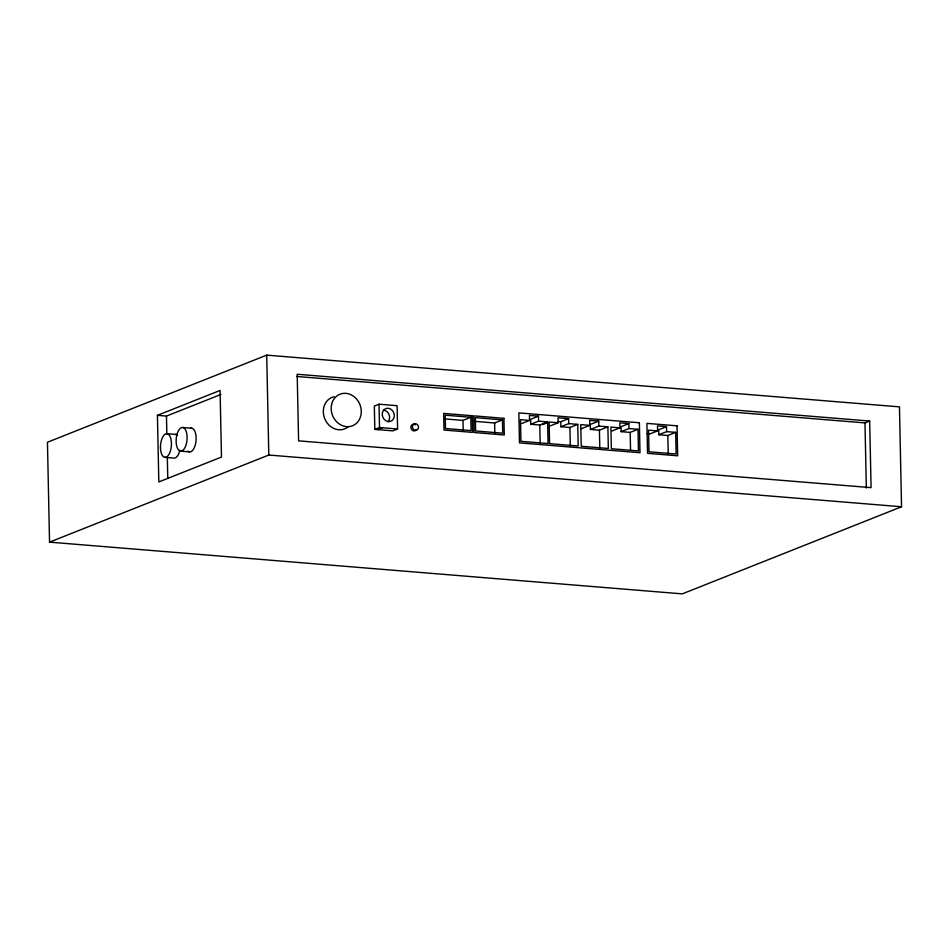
<?xml version="1.0" encoding="UTF-8"?>
<svg xmlns="http://www.w3.org/2000/svg" width="949" height="949" viewBox="0 0 949 949"><rect width="100%" height="100%" fill="white"/><g stroke="black" fill="none" stroke-linecap="round" stroke-linejoin="round"><path stroke-width="1.42" d="M266.716 355.128L47.45 442.246L49.538 542.14L682.284 593.872L901.55 506.754L899.462 406.86L266.716 355.128L268.804 455.034L49.538 542.14M157.427 415.342L220.073 390.454L221.473 457.05L158.827 481.938L157.427 415.342L166.466 416.077L220.939 394.44M379.031 404.203L374.333 406.077L374.819 429.387L392.898 430.858L397.595 428.995L397.109 405.686L379.031 404.203L379.517 427.513L374.819 429.387M377.832 429.624L382.53 427.762M444.5 418.889L462.993 420.395L470.823 417.287L471.095 430.609L445.484 428.509L445.211 415.188L470.823 417.287M474.642 421.344L494.631 422.981L502.46 419.873L502.733 433.195L475.615 430.976L475.342 417.655L502.46 419.873M538.474 416.172L530.645 419.28L530.752 424.274L539.791 425.01L547.62 421.902L548.071 443.551L520.954 441.332L520.503 419.683L529.542 420.419L529.435 415.425L538.474 416.172L538.581 421.166L530.752 424.274M521.713 423.539L529.542 420.419M542.603 424.618L546.517 423.064M550.337 425.876L558.166 422.768L558.059 417.774L568.605 418.628L568.712 423.622L560.883 426.742L560.776 421.747L568.605 418.628M560.883 426.742L569.922 427.477L577.751 424.369L578.202 446.006L549.578 443.669L549.127 422.02L558.166 422.768M598.736 421.095L590.278 424.452L590.385 429.446L599.424 430.194L607.882 426.825L608.333 448.474L581.215 446.255L580.764 424.606L589.803 425.354L589.697 420.36L598.736 421.095L598.843 426.089L590.385 429.446M581.346 428.711L589.803 425.354M628.867 423.562L621.037 426.67L621.144 431.665L630.183 432.4L638.013 429.292L638.463 450.941L611.346 448.723L610.895 427.074L619.934 427.809L619.827 422.815L628.867 423.562L628.973 428.557L621.144 431.665M612.105 430.929L619.934 427.809M666.53 426.635L658.701 429.743L658.808 434.737L667.847 435.484L675.676 432.364L676.127 454.013L649.009 451.795L648.558 430.158L657.598 430.893L657.491 425.899L666.53 426.635L666.637 431.629L658.808 434.737M657.598 430.893L649.768 434.001L647.182 433.788M296.918 376.48L864.978 422.91L869.675 421.048L871.075 487.644L298.591 440.846L297.191 374.25L869.675 421.048M558.142 421.522L560.776 421.747M538.581 421.166L547.62 421.902M568.712 423.622L577.751 424.369M598.843 426.089L607.882 426.825M628.973 428.557L638.013 429.292M666.637 431.629L675.676 432.364M379.517 427.513L397.595 428.995M182.86 427.489A11.886 5.421 -85.3 0 1 185.624 446.113A11.886 5.421 -85.3 0 1 176.372 444.31A11.886 5.421 -85.3 0 1 182.86 427.489L191.9 428.236M167.143 433.705A11.886 5.421 -85.3 0 1 170.001 452.222A11.886 5.421 -85.3 0 1 160.725 450.645A11.886 5.421 -85.3 0 1 167.143 433.705L176.182 434.44M268.804 455.034L901.55 506.754M180.381 451.119L189.42 451.854M164.77 457.347L173.809 458.082A11.886 5.421 -85.3 0 0 179.871 450.206M864.978 422.91L866.342 488.035M667.847 435.484L668.238 454.239M630.183 432.4L630.539 449.719M599.424 430.194L599.815 448.948M569.922 427.477L570.313 446.232M539.791 425.01L540.183 443.776M494.631 422.981L494.844 433.337M462.993 420.395L463.207 430.751M166.466 416.077L166.846 433.835M167.332 457.513L167.771 478.237M348.342 426.647A16.987 14.745 68.3 0 1 325.187 419.707A16.987 14.745 68.3 0 1 334.155 396.706M383.443 410.146A6.797 5.896 68.3 0 1 389.102 414.713A6.797 5.896 68.3 0 1 387.939 421.854M416.528 429.47A3.393 2.954 68.3 0 1 412.447 430.348A3.393 2.954 68.3 0 1 411.249 425.71A3.393 2.954 68.3 0 1 415.33 424.832M174.758 434.606A11.886 5.421 -85.3 0 1 177.522 435.081M190.476 428.367A11.886 5.421 -85.3 0 1 196.004 441.083A11.886 5.421 -85.3 0 1 188.08 451.178M639.377 422.756L518.854 412.898L519.483 442.875L640.006 452.72L639.377 422.756M677.04 425.828L646.91 423.373L647.538 453.337L677.669 455.805L677.04 425.828M472.294 415.745L443.669 413.408L444.013 430.051L472.638 432.388L472.294 415.745M503.931 418.331L473.8 415.864L474.144 432.519L504.275 434.974L503.931 418.331M331.581 404.499A16.987 14.745 68.3 0 0 350.454 426.398A16.987 14.745 68.3 0 0 356.622 399.09A16.987 14.745 68.3 0 0 331.581 404.499M382.423 412.732A6.797 5.896 68.3 0 0 389.98 421.498A6.797 5.896 68.3 0 0 392.447 410.573A6.797 5.896 68.3 0 0 382.423 412.732M412.53 425.864A3.393 2.954 68.3 0 0 416.303 430.253A3.393 2.954 68.3 0 0 417.536 424.784A3.393 2.954 68.3 0 0 412.53 425.864"/></g></svg>
